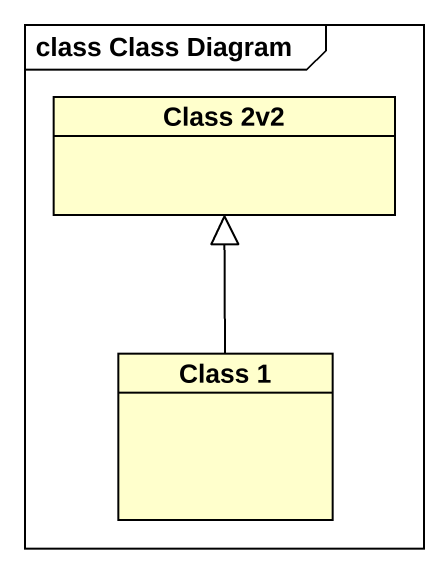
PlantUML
@startuml
mainframe class Class Diagram
hide circle
hide empty members
class "Class 2v2" as Class_2v2
class "Class 1" as Class_1
Class_1 -up-|> Class_2v2
@enduml
